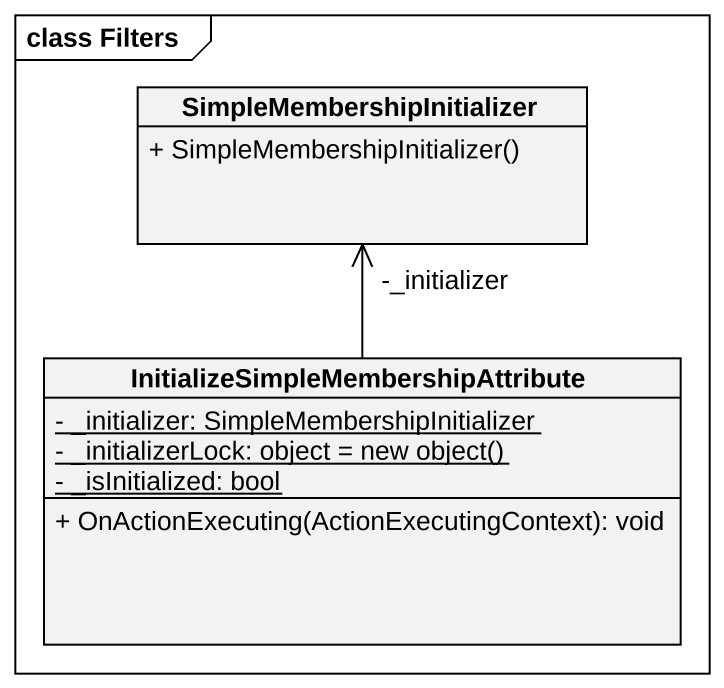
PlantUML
@startuml
mainframe class Filters
hide circle
hide empty members
skinparam classAttributeIconSize 0
class SimpleMembershipInitializer {
  + SimpleMembershipInitializer()
}
class "InitializeSimpleMembershipAttribute" as InitializeSimpleMembershipAt {
  {static} - _initializer: SimpleMembershipInitializer
  {static} {field} - _initializerLock: object = new object()
  {static} - _isInitialized: bool
  + OnActionExecuting(ActionExecutingContext): void
}
InitializeSimpleMembershipAt -up-> "-_initializer" SimpleMembershipInitializer
@enduml
